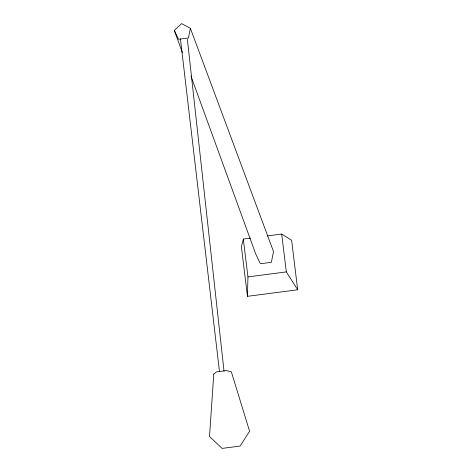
<?xml version="1.0" encoding="UTF-8"?>
<svg xmlns="http://www.w3.org/2000/svg" width="472" height="472" viewBox="0 0 472 472"><rect width="100%" height="100%" fill="white"/><g stroke="black" fill="none" stroke-linecap="round" stroke-linejoin="round"><path stroke-width="0.71" d="M267.211 235.947L281.695 234.065L291.625 240.266L297.69 289.79L247.458 296.322L247.953 276.899L243.316 239.056L250.555 238.112M190.375 28.296L188.44 38.002L178.516 39.294L174.31 30.385L181.637 23.6L190.375 28.296L273.506 251.535L271.365 262.314L260.332 263.754M243.316 239.056L241.387 246.803L247.458 296.322M247.953 276.899L286.333 271.901L297.69 289.79M260.025 263.093L255.665 253.853L190.93 76.051M174.31 30.385L182.369 52.528M281.695 234.065L286.333 271.901M180.428 38.763L219.474 371.517M224.023 371.163L187.366 39.247M213.781 374.084L209.509 436.494L222.088 448.4L240.071 446.064L249.594 431.278L231.333 371.8L226.477 370.579L216.595 371.865L213.781 374.084"/></g></svg>
